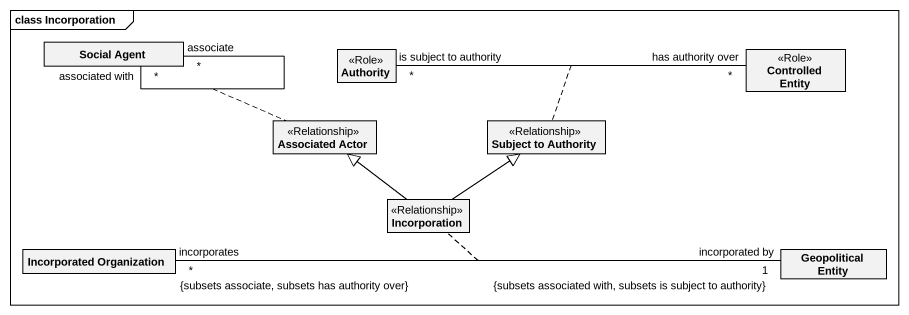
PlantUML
@startuml
mainframe class Incorporation
hide circle
hide empty members
class "Social Agent" as Social_Agent
class Authority <<Role>>
class "Controlled Entity" as Controlled_Entity <<Role>>
class "Associated Actor" as Associated_Actor <<Relationship>>
class "Subject to Authority" as Subject_to_Authority <<Relationship>>
class Incorporation <<Relationship>>
class "Incorporated Organization" as Incorporated_Organization
class "Geopolitical Entity" as Geopolitical_Entity
Social_Agent "associated with\n*" -- "associate\n*" Social_Agent
(Social_Agent, Social_Agent) .. Associated_Actor
Authority "is subject to authority\n*" -right- "has authority over\n*" Controlled_Entity
(Authority, Controlled_Entity) .. Subject_to_Authority
Incorporation -up-|> Associated_Actor
Incorporation -up-|> Subject_to_Authority
Incorporated_Organization "incorporates\n*\n{subsets associate, subsets has authority over}" -right- "incorporated by\n1\n{subsets associated with, subsets is subject to authority}" Geopolitical_Entity
(Incorporated_Organization, Geopolitical_Entity) .. Incorporation
@enduml
